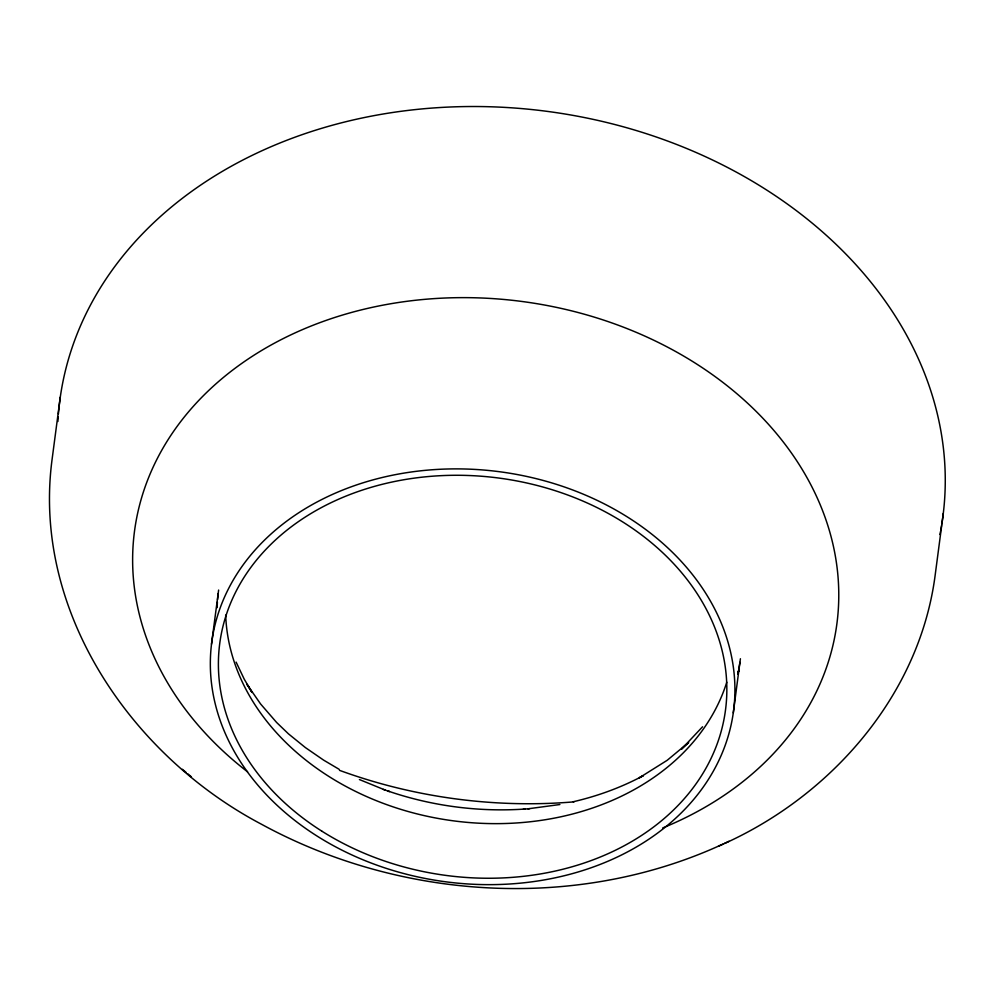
<?xml version="1.0" encoding="UTF-8"?>
<svg xmlns="http://www.w3.org/2000/svg" width="995" height="995" viewBox="0 0 995 995"><rect width="100%" height="100%" fill="white"/><g stroke="black" fill="none" stroke-linecap="round" stroke-linejoin="round"><path stroke-width="1.49" d="M217.37 602.012L217.159 607.671M217.557 599.612L218.154 593.617M60.272 397.179L51.964 460.324C32.337 611.328 131.041 755.367 261.088 824.034C400.823 900.4 577.287 911.333 722.718 844.208M211.5 644.2L218.626 590.047M733.278 712.905A263.153 206.798 7.5 0 0 367.64 481.406A263.153 206.798 7.5 0 0 316.945 835.987A263.153 206.798 7.5 0 0 733.278 712.905L740.404 658.74M943.285 513.432L934.977 576.578C918.671 697.532 828.362 798.786 718.378 846.223M739.932 662.322L738.763 669.436M738.054 672.981L738.526 670.618M737.867 674.013L738.763 670.282L737.892 673.802M702.557 726.773L681.625 749.024L688.652 742.457L667.185 760.304L639.287 777.816L643.342 775.64C621.303 787.48 597.597 796.1 573.244 801.746M724.609 843.325L729.036 841.272M559.874 804.532L527.91 808.823M529.726 808.674L523.283 809.184L524.974 809.034C478.67 812.231 431.73 806.049 387.814 790.975L389.418 791.56L383.324 789.396M385.04 790.018L359.419 779.545M339.096 769.284L323.624 760.13L305.378 747.568L288.488 733.875L276.598 722.457L260.566 703.938L246.959 684.299L252.033 692.458L244.235 679.175L236.101 662.098M182.371 769.297L186.115 772.431M187.707 773.774L191.376 776.834M247.581 771.834A354.245 278.389 7.5 0 1 250.541 357.429A354.245 278.389 7.5 0 1 771.61 427.838A354.245 278.389 7.5 0 1 662.732 827.939M58.406 413.87A445.337 349.966 7.5 0 1 543.208 110.855A445.337 349.966 7.5 0 1 941.805 524.017M941.556 525.522A445.337 349.966 7.5 0 1 940.772 530.037M940.486 531.541A445.337 349.966 7.5 0 1 939.914 534.539M57.897 421.494A445.337 349.966 7.5 0 1 58.17 416.917M726.76 682.222A255.056 200.43 7.5 0 1 452.912 820.775A255.056 200.43 7.5 0 1 225.691 615.084M574.003 801.858A437.24 343.611 7.5 0 1 339.482 770.329M321.733 831.086A255.056 200.43 7.5 0 0 725.255 711.786A255.056 200.43 7.5 0 0 370.874 487.413A255.056 200.43 7.5 0 0 321.733 831.086"/></g></svg>
